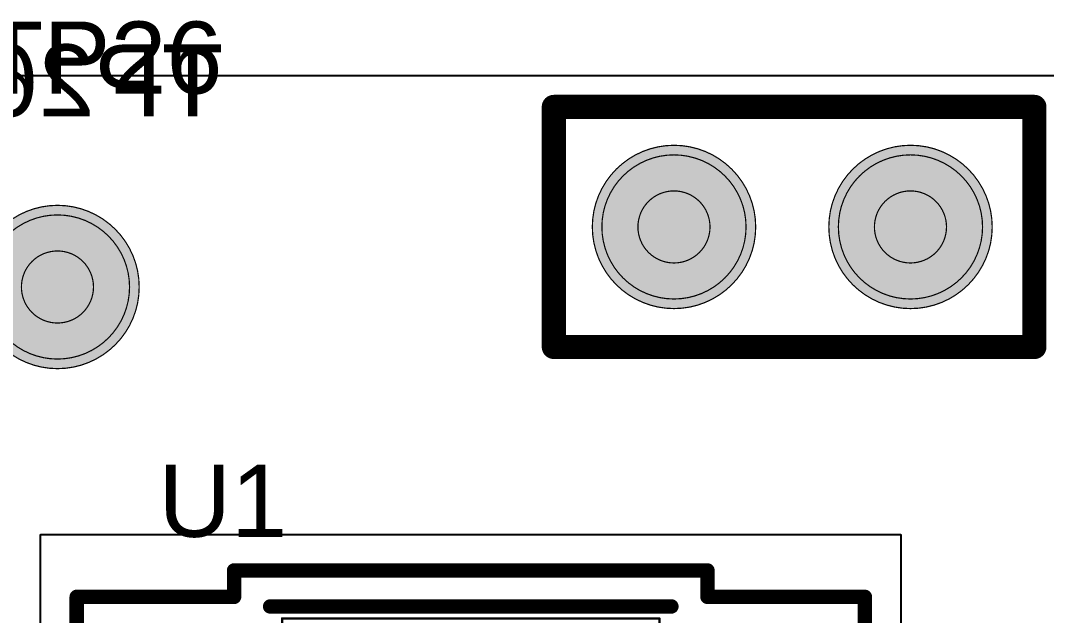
# Model space of a CAD drawing. Header units: millimetres. Extents: x 54 to 247, y 53 to 195.
# Drawn here: x 107.2 to 118.05, y 104.15 to 110.44 of the extents above; entities that cross this region are included whole.
import ezdxf

# ---------------------------------------------------------------- set-up
doc = ezdxf.new("R2010")
doc.units = ezdxf.units.MM
for name, color, linetype in [('BottomOverlay', 54, 'Continuous'), ('BottomSolder', 6, 'Continuous'), ('Mechanical10', 56, 'Continuous'), ('Mechanical11', 56, 'Continuous'), ('Mechanical12', 56, 'Continuous'), ('Mechanical13', 56, 'Continuous'), ('Mechanical14', 56, 'Continuous'), ('Mechanical15', 56, 'Continuous'), ('Mechanical4', 56, 'Continuous'), ('Mechanical5', 56, 'Continuous'), ('Mechanical6', 56, 'Continuous'), ('Mechanical7', 56, 'Continuous'), ('Mechanical9', 56, 'Continuous'), ('MultiLayer', 9, 'Continuous'), ('PadHoleLayer', 156, 'Continuous'), ('TopOverlay', 2, 'Continuous'), ('TopPaste', 8, 'Continuous'), ('TopSolder', 216, 'Continuous')]:
    doc.layers.add(name, color=color, linetype=linetype)
doc.styles.add('Arial', font='arial.ttf', dxfattribs={"height": 0.2})

# ---------------------------------------------------------------- blocks, each defined once
blk = doc.blocks.new('RES_TUM5_OHM_B_6')
at = {"layer": 'Mechanical4'}
blk.add_line((32.6644, 8.128), (-3.9624, 8.128), dxfattribs=at)
blk = doc.blocks.new('J______2_54_B_212')
at = {"layer": 'BottomSolder'}
h = blk.add_hatch(color=6, dxfattribs=at)
edge = h.paths.add_edge_path()
edge.add_arc((0, 0), 0.864, 0, 360)
h = blk.add_hatch(color=6, dxfattribs=at)
edge = h.paths.add_edge_path()
edge.add_arc((2.5, 0), 0.864, 0, 360)
at = {"layer": 'MultiLayer'}
h = blk.add_hatch(color=9, dxfattribs=at)
edge = h.paths.add_edge_path()
edge.add_arc((0, 0), 0.762, 0, 360)
h = blk.add_hatch(color=9, dxfattribs=at)
edge = h.paths.add_edge_path()
edge.add_arc((2.5, 0), 0.762, 0, 360)
at = {"layer": 'PadHoleLayer'}
h = blk.add_hatch(color=156, dxfattribs=at)
edge = h.paths.add_edge_path()
edge.add_arc((0, 0), 0.381, 0, 360)
h = blk.add_hatch(color=156, dxfattribs=at)
edge = h.paths.add_edge_path()
edge.add_arc((2.5, 0), 0.381, 0, 360)
at = {"layer": 'TopSolder'}
h = blk.add_hatch(color=216, dxfattribs=at)
edge = h.paths.add_edge_path()
edge.add_arc((0, 0), 0.864, 0, 360)
h = blk.add_hatch(color=216, dxfattribs=at)
edge = h.paths.add_edge_path()
edge.add_arc((2.5, 0), 0.864, 0, 360)
at = {"layer": 'BottomOverlay', "const_width": 0.254}
for points in [[(-1.27, 1.27), (0.254, 1.27)], [(-1.27, -1.27), (-1.27, 1.27)], [(0.254, 1.27), (2.286, 1.27)], [(2.286, 1.27), (3.81, 1.27)], [(3.81, -1.27), (3.81, 1.27)], [(-1.27, -1.27), (3.81, -1.27)]]:
    blk.add_lwpolyline(points, dxfattribs=at)
at = {"layer": 'BottomOverlay', "const_width": 0.127}
for points in [[(-1.334, 1.27, 1), (-1.207, 1.27, 1)], [(-1.334, 1.27, 1), (-1.207, 1.27, 1)], [(0.19, 1.27, 1), (0.317, 1.27, 1)], [(0.19, 1.27, 1), (0.317, 1.27, 1)], [(2.222, 1.27, 1), (2.349, 1.27, 1)], [(2.222, 1.27, 1), (2.349, 1.27, 1)], [(3.746, 1.27, 1), (3.873, 1.27, 1)], [(3.746, 1.27, 1), (3.873, 1.27, 1)], [(-1.334, -1.27, 1), (-1.207, -1.27, 1)], [(-1.334, -1.27, 1), (-1.207, -1.27, 1)], [(3.746, -1.27, 1), (3.873, -1.27, 1)], [(3.746, -1.27, 1), (3.873, -1.27, 1)]]:
    blk.add_lwpolyline(points, format="xyb", close=True, dxfattribs=at)
at = {"layer": 'TopOverlay', "const_width": 0.254}
for points in [[(-1.27, 1.27), (3.81, 1.27)], [(-1.27, -1.27), (-1.27, 1.27)], [(3.81, -1.27), (3.81, 1.27)], [(-1.27, -1.27), (3.81, -1.27)]]:
    blk.add_lwpolyline(points, dxfattribs=at)
at = {"layer": 'TopOverlay', "const_width": 0.127}
for points in [[(-1.334, 1.27, 1), (-1.207, 1.27, 1)], [(-1.334, 1.27, 1), (-1.207, 1.27, 1)], [(3.746, 1.27, 1), (3.873, 1.27, 1)], [(3.746, 1.27, 1), (3.873, 1.27, 1)], [(-1.334, -1.27, 1), (-1.207, -1.27, 1)], [(-1.334, -1.27, 1), (-1.207, -1.27, 1)], [(3.746, -1.27, 1), (3.873, -1.27, 1)], [(3.746, -1.27, 1), (3.873, -1.27, 1)]]:
    blk.add_lwpolyline(points, format="xyb", close=True, dxfattribs=at)
blk = doc.blocks.new('D16_M_243')
at = {"layer": 'TopPaste'}
for points in [[(-3.6576, 4.7244), (-1.9939, 4.7244), (-1.9939, 4.1656), (-3.6576, 4.1656)], [(1.9939, 4.7244), (3.6576, 4.7244), (3.6576, 4.1656), (1.9939, 4.1656)], [(-3.6576, 3.4544), (-1.9939, 3.4544), (-1.9939, 2.8956), (-3.6576, 2.8956)], [(1.9939, 3.4544), (3.6576, 3.4544), (3.6576, 2.8956), (1.9939, 2.8956)], [(-3.6576, 2.1844), (-1.9939, 2.1844), (-1.9939, 1.6256), (-3.6576, 1.6256)], [(1.9939, 2.1844), (3.6576, 2.1844), (3.6576, 1.6256), (1.9939, 1.6256)], [(-3.6576, 0.9144), (-1.9939, 0.9144), (-1.9939, 0.3556), (-3.6576, 0.3556)], [(1.9939, 0.9144), (3.6576, 0.9144), (3.6576, 0.3556), (1.9939, 0.3556)], [(-3.6576, -0.3556), (-1.9939, -0.3556), (-1.9939, -0.9144), (-3.6576, -0.9144)], [(1.9939, -0.3556), (3.6576, -0.3556), (3.6576, -0.9144), (1.9939, -0.9144)], [(-3.6576, -1.6256), (-1.9939, -1.6256), (-1.9939, -2.1844), (-3.6576, -2.1844)], [(1.9939, -1.6256), (3.6576, -1.6256), (3.6576, -2.1844), (1.9939, -2.1844)], [(-3.6576, -2.8956), (-1.9939, -2.8956), (-1.9939, -3.4544), (-3.6576, -3.4544)], [(1.9939, -2.8956), (3.6576, -2.8956), (3.6576, -3.4544), (1.9939, -3.4544)], [(-3.6576, -4.1656), (-1.9939, -4.1656), (-1.9939, -4.7244), (-3.6576, -4.7244)], [(1.9939, -4.1656), (3.6576, -4.1656), (3.6576, -4.7244), (1.9939, -4.7244)]]:
    blk.add_hatch(color=8, dxfattribs=at).paths.add_polyline_path(points)
at = {"layer": 'TopSolder'}
for points in [[(-3.6576, 4.7244), (-1.9939, 4.7244), (-1.9939, 4.1656), (-3.6576, 4.1656)], [(1.9939, 4.7244), (3.6576, 4.7244), (3.6576, 4.1656), (1.9939, 4.1656)], [(-3.6576, 3.4544), (-1.9939, 3.4544), (-1.9939, 2.8956), (-3.6576, 2.8956)], [(1.9939, 3.4544), (3.6576, 3.4544), (3.6576, 2.8956), (1.9939, 2.8956)], [(-3.6576, 2.1844), (-1.9939, 2.1844), (-1.9939, 1.6256), (-3.6576, 1.6256)], [(1.9939, 2.1844), (3.6576, 2.1844), (3.6576, 1.6256), (1.9939, 1.6256)], [(-3.6576, 0.9144), (-1.9939, 0.9144), (-1.9939, 0.3556), (-3.6576, 0.3556)], [(1.9939, 0.9144), (3.6576, 0.9144), (3.6576, 0.3556), (1.9939, 0.3556)], [(-3.6576, -0.3556), (-1.9939, -0.3556), (-1.9939, -0.9144), (-3.6576, -0.9144)], [(1.9939, -0.3556), (3.6576, -0.3556), (3.6576, -0.9144), (1.9939, -0.9144)], [(-3.6576, -1.6256), (-1.9939, -1.6256), (-1.9939, -2.1844), (-3.6576, -2.1844)], [(1.9939, -1.6256), (3.6576, -1.6256), (3.6576, -2.1844), (1.9939, -2.1844)], [(-3.6576, -2.8956), (-1.9939, -2.8956), (-1.9939, -3.4544), (-3.6576, -3.4544)], [(1.9939, -2.8956), (3.6576, -2.8956), (3.6576, -3.4544), (1.9939, -3.4544)], [(-3.6576, -4.1656), (-1.9939, -4.1656), (-1.9939, -4.7244), (-3.6576, -4.7244)], [(1.9939, -4.1656), (3.6576, -4.1656), (3.6576, -4.7244), (1.9939, -4.7244)]]:
    blk.add_hatch(color=216, dxfattribs=at).paths.add_polyline_path(points)
at = {"layer": 'Mechanical13', "const_width": 0.0254}
for points in [[(-1.9939, 5.0038), (-1.9939, -5.0038)], [(1.9939, 5.0038), (-1.9939, 5.0038)], [(1.9939, 5.0038), (1.9939, -5.0038)], [(-3.0988, 4.699), (-3.0988, 4.191)], [(-1.9939, 4.699), (-3.0988, 4.699)], [(-1.9939, 4.699), (-1.9939, 4.191)], [(3.0988, 4.699), (1.9939, 4.699)], [(1.9939, 4.699), (1.9939, 4.191)], [(3.0988, 4.699), (3.0988, 4.191)], [(-1.9939, 4.191), (-3.0988, 4.191)], [(3.0988, 4.191), (1.9939, 4.191)], [(-3.0988, 3.429), (-3.0988, 2.921)], [(-1.9939, 3.429), (-3.0988, 3.429)], [(-1.9939, 3.429), (-1.9939, 2.921)], [(3.0988, 3.429), (1.9939, 3.429)], [(1.9939, 3.429), (1.9939, 2.921)], [(3.0988, 3.429), (3.0988, 2.921)], [(-1.9939, 2.921), (-3.0988, 2.921)], [(3.0988, 2.921), (1.9939, 2.921)], [(-3.0988, 2.159), (-3.0988, 1.651)], [(-1.9939, 2.159), (-3.0988, 2.159)], [(-1.9939, 2.159), (-1.9939, 1.651)], [(3.0988, 2.159), (1.9939, 2.159)], [(1.9939, 2.159), (1.9939, 1.651)], [(3.0988, 2.159), (3.0988, 1.651)], [(-1.9939, 1.651), (-3.0988, 1.651)], [(3.0988, 1.651), (1.9939, 1.651)], [(-3.0988, 0.889), (-3.0988, 0.381)], [(-1.9939, 0.889), (-3.0988, 0.889)], [(-1.9939, 0.889), (-1.9939, 0.381)], [(3.0988, 0.889), (1.9939, 0.889)], [(1.9939, 0.889), (1.9939, 0.381)], [(3.0988, 0.889), (3.0988, 0.381)], [(-1.9939, 0.381), (-3.0988, 0.381)], [(3.0988, 0.381), (1.9939, 0.381)], [(-3.0988, -0.381), (-3.0988, -0.889)], [(-1.9939, -0.381), (-3.0988, -0.381)], [(-1.9939, -0.381), (-1.9939, -0.889)], [(3.0988, -0.381), (1.9939, -0.381)], [(1.9939, -0.381), (1.9939, -0.889)], [(3.0988, -0.381), (3.0988, -0.889)], [(-1.9939, -0.889), (-3.0988, -0.889)], [(3.0988, -0.889), (1.9939, -0.889)], [(-3.0988, -1.651), (-3.0988, -2.159)], [(-1.9939, -1.651), (-3.0988, -1.651)], [(-1.9939, -1.651), (-1.9939, -2.159)], [(3.0988, -1.651), (1.9939, -1.651)], [(1.9939, -1.651), (1.9939, -2.159)], [(3.0988, -1.651), (3.0988, -2.159)], [(-1.9939, -2.159), (-3.0988, -2.159)], [(3.0988, -2.159), (1.9939, -2.159)], [(-3.0988, -2.921), (-3.0988, -3.429)], [(-1.9939, -2.921), (-3.0988, -2.921)], [(-1.9939, -2.921), (-1.9939, -3.429)], [(3.0988, -2.921), (1.9939, -2.921)], [(1.9939, -2.921), (1.9939, -3.429)], [(3.0988, -2.921), (3.0988, -3.429)], [(-1.9939, -3.429), (-3.0988, -3.429)], [(3.0988, -3.429), (1.9939, -3.429)], [(-3.0988, -4.191), (-3.0988, -4.699)], [(-1.9939, -4.191), (-3.0988, -4.191)], [(-1.9939, -4.191), (-1.9939, -4.699)], [(3.0988, -4.191), (1.9939, -4.191)], [(1.9939, -4.191), (1.9939, -4.699)], [(3.0988, -4.191), (3.0988, -4.699)], [(-1.9939, -4.699), (-3.0988, -4.699)], [(3.0988, -4.699), (1.9939, -4.699)], [(1.9939, -5.0038), (-1.9939, -5.0038)]]:
    blk.add_lwpolyline(points, dxfattribs=at)
at = {"layer": 'Mechanical13', "const_width": 0.0127}
for points in [[(-2.00025, 5.0038, 1), (-1.98755, 5.0038, 1)], [(-2.00025, 5.0038, 1), (-1.98755, 5.0038, 1)], [(1.98755, 5.0038, 1), (2.00025, 5.0038, 1)], [(1.98755, 5.0038, 1), (2.00025, 5.0038, 1)], [(-3.10515, 4.699, 1), (-3.09245, 4.699, 1)], [(-3.10515, 4.699, 1), (-3.09245, 4.699, 1)], [(-2.00025, 4.699, 1), (-1.98755, 4.699, 1)], [(-2.00025, 4.699, 1), (-1.98755, 4.699, 1)], [(1.98755, 4.699, 1), (2.00025, 4.699, 1)], [(1.98755, 4.699, 1), (2.00025, 4.699, 1)], [(3.09245, 4.699, 1), (3.10515, 4.699, 1)], [(3.09245, 4.699, 1), (3.10515, 4.699, 1)], [(-3.10515, 4.191, 1), (-3.09245, 4.191, 1)], [(-3.10515, 4.191, 1), (-3.09245, 4.191, 1)], [(-2.00025, 4.191, 1), (-1.98755, 4.191, 1)], [(-2.00025, 4.191, 1), (-1.98755, 4.191, 1)], [(1.98755, 4.191, 1), (2.00025, 4.191, 1)], [(1.98755, 4.191, 1), (2.00025, 4.191, 1)], [(3.09245, 4.191, 1), (3.10515, 4.191, 1)], [(3.09245, 4.191, 1), (3.10515, 4.191, 1)], [(-3.10515, 3.429, 1), (-3.09245, 3.429, 1)], [(-3.10515, 3.429, 1), (-3.09245, 3.429, 1)], [(-2.00025, 3.429, 1), (-1.98755, 3.429, 1)], [(-2.00025, 3.429, 1), (-1.98755, 3.429, 1)], [(1.98755, 3.429, 1), (2.00025, 3.429, 1)], [(1.98755, 3.429, 1), (2.00025, 3.429, 1)], [(3.09245, 3.429, 1), (3.10515, 3.429, 1)], [(3.09245, 3.429, 1), (3.10515, 3.429, 1)], [(-3.10515, 2.921, 1), (-3.09245, 2.921, 1)], [(-3.10515, 2.921, 1), (-3.09245, 2.921, 1)], [(-2.00025, 2.921, 1), (-1.98755, 2.921, 1)], [(-2.00025, 2.921, 1), (-1.98755, 2.921, 1)], [(1.98755, 2.921, 1), (2.00025, 2.921, 1)], [(1.98755, 2.921, 1), (2.00025, 2.921, 1)], [(3.09245, 2.921, 1), (3.10515, 2.921, 1)], [(3.09245, 2.921, 1), (3.10515, 2.921, 1)], [(-3.10515, 2.159, 1), (-3.09245, 2.159, 1)], [(-3.10515, 2.159, 1), (-3.09245, 2.159, 1)], [(-2.00025, 2.159, 1), (-1.98755, 2.159, 1)], [(-2.00025, 2.159, 1), (-1.98755, 2.159, 1)], [(1.98755, 2.159, 1), (2.00025, 2.159, 1)], [(1.98755, 2.159, 1), (2.00025, 2.159, 1)], [(3.09245, 2.159, 1), (3.10515, 2.159, 1)], [(3.09245, 2.159, 1), (3.10515, 2.159, 1)], [(-3.10515, 1.651, 1), (-3.09245, 1.651, 1)], [(-3.10515, 1.651, 1), (-3.09245, 1.651, 1)], [(-2.00025, 1.651, 1), (-1.98755, 1.651, 1)], [(-2.00025, 1.651, 1), (-1.98755, 1.651, 1)], [(1.98755, 1.651, 1), (2.00025, 1.651, 1)], [(1.98755, 1.651, 1), (2.00025, 1.651, 1)], [(3.09245, 1.651, 1), (3.10515, 1.651, 1)], [(3.09245, 1.651, 1), (3.10515, 1.651, 1)], [(-3.10515, 0.889, 1), (-3.09245, 0.889, 1)], [(-3.10515, 0.889, 1), (-3.09245, 0.889, 1)], [(-2.00025, 0.889, 1), (-1.98755, 0.889, 1)], [(-2.00025, 0.889, 1), (-1.98755, 0.889, 1)], [(1.98755, 0.889, 1), (2.00025, 0.889, 1)], [(1.98755, 0.889, 1), (2.00025, 0.889, 1)], [(3.09245, 0.889, 1), (3.10515, 0.889, 1)], [(3.09245, 0.889, 1), (3.10515, 0.889, 1)], [(-3.10515, 0.381, 1), (-3.09245, 0.381, 1)], [(-3.10515, 0.381, 1), (-3.09245, 0.381, 1)], [(-2.00025, 0.381, 1), (-1.98755, 0.381, 1)], [(-2.00025, 0.381, 1), (-1.98755, 0.381, 1)], [(1.98755, 0.381, 1), (2.00025, 0.381, 1)], [(1.98755, 0.381, 1), (2.00025, 0.381, 1)], [(3.09245, 0.381, 1), (3.10515, 0.381, 1)], [(3.09245, 0.381, 1), (3.10515, 0.381, 1)], [(-3.10515, -0.381, 1), (-3.09245, -0.381, 1)], [(-3.10515, -0.381, 1), (-3.09245, -0.381, 1)], [(-2.00025, -0.381, 1), (-1.98755, -0.381, 1)], [(-2.00025, -0.381, 1), (-1.98755, -0.381, 1)], [(1.98755, -0.381, 1), (2.00025, -0.381, 1)], [(1.98755, -0.381, 1), (2.00025, -0.381, 1)], [(3.09245, -0.381, 1), (3.10515, -0.381, 1)], [(3.09245, -0.381, 1), (3.10515, -0.381, 1)], [(-3.10515, -0.889, 1), (-3.09245, -0.889, 1)], [(-3.10515, -0.889, 1), (-3.09245, -0.889, 1)], [(-2.00025, -0.889, 1), (-1.98755, -0.889, 1)], [(-2.00025, -0.889, 1), (-1.98755, -0.889, 1)], [(1.98755, -0.889, 1), (2.00025, -0.889, 1)], [(1.98755, -0.889, 1), (2.00025, -0.889, 1)], [(3.09245, -0.889, 1), (3.10515, -0.889, 1)], [(3.09245, -0.889, 1), (3.10515, -0.889, 1)], [(-3.10515, -1.651, 1), (-3.09245, -1.651, 1)], [(-3.10515, -1.651, 1), (-3.09245, -1.651, 1)], [(-2.00025, -1.651, 1), (-1.98755, -1.651, 1)], [(-2.00025, -1.651, 1), (-1.98755, -1.651, 1)], [(1.98755, -1.651, 1), (2.00025, -1.651, 1)], [(1.98755, -1.651, 1), (2.00025, -1.651, 1)], [(3.09245, -1.651, 1), (3.10515, -1.651, 1)], [(3.09245, -1.651, 1), (3.10515, -1.651, 1)], [(-3.10515, -2.159, 1), (-3.09245, -2.159, 1)], [(-3.10515, -2.159, 1), (-3.09245, -2.159, 1)], [(-2.00025, -2.159, 1), (-1.98755, -2.159, 1)], [(-2.00025, -2.159, 1), (-1.98755, -2.159, 1)], [(1.98755, -2.159, 1), (2.00025, -2.159, 1)], [(1.98755, -2.159, 1), (2.00025, -2.159, 1)], [(3.09245, -2.159, 1), (3.10515, -2.159, 1)], [(3.09245, -2.159, 1), (3.10515, -2.159, 1)], [(-3.10515, -2.921, 1), (-3.09245, -2.921, 1)], [(-3.10515, -2.921, 1), (-3.09245, -2.921, 1)], [(-2.00025, -2.921, 1), (-1.98755, -2.921, 1)], [(-2.00025, -2.921, 1), (-1.98755, -2.921, 1)], [(1.98755, -2.921, 1), (2.00025, -2.921, 1)], [(1.98755, -2.921, 1), (2.00025, -2.921, 1)], [(3.09245, -2.921, 1), (3.10515, -2.921, 1)], [(3.09245, -2.921, 1), (3.10515, -2.921, 1)], [(-3.10515, -3.429, 1), (-3.09245, -3.429, 1)], [(-3.10515, -3.429, 1), (-3.09245, -3.429, 1)], [(-2.00025, -3.429, 1), (-1.98755, -3.429, 1)], [(-2.00025, -3.429, 1), (-1.98755, -3.429, 1)], [(1.98755, -3.429, 1), (2.00025, -3.429, 1)], [(1.98755, -3.429, 1), (2.00025, -3.429, 1)], [(3.09245, -3.429, 1), (3.10515, -3.429, 1)], [(3.09245, -3.429, 1), (3.10515, -3.429, 1)], [(-3.10515, -4.191, 1), (-3.09245, -4.191, 1)], [(-3.10515, -4.191, 1), (-3.09245, -4.191, 1)], [(-2.00025, -4.191, 1), (-1.98755, -4.191, 1)], [(-2.00025, -4.191, 1), (-1.98755, -4.191, 1)], [(1.98755, -4.191, 1), (2.00025, -4.191, 1)], [(1.98755, -4.191, 1), (2.00025, -4.191, 1)], [(3.09245, -4.191, 1), (3.10515, -4.191, 1)], [(3.09245, -4.191, 1), (3.10515, -4.191, 1)], [(-3.10515, -4.699, 1), (-3.09245, -4.699, 1)], [(-3.10515, -4.699, 1), (-3.09245, -4.699, 1)], [(-2.00025, -4.699, 1), (-1.98755, -4.699, 1)], [(-2.00025, -4.699, 1), (-1.98755, -4.699, 1)], [(1.98755, -4.699, 1), (2.00025, -4.699, 1)], [(1.98755, -4.699, 1), (2.00025, -4.699, 1)], [(3.09245, -4.699, 1), (3.10515, -4.699, 1)], [(3.09245, -4.699, 1), (3.10515, -4.699, 1)], [(-2.00025, -5.0038, 1), (-1.98755, -5.0038, 1)], [(-2.00025, -5.0038, 1), (-1.98755, -5.0038, 1)], [(1.98755, -5.0038, 1), (2.00025, -5.0038, 1)], [(1.98755, -5.0038, 1), (2.00025, -5.0038, 1)]]:
    blk.add_lwpolyline(points, format="xyb", close=True, dxfattribs=at)
at = {"layer": 'Mechanical13'}
blk.add_lwpolyline([(0.3048, 5.0038, -1), (-0.3048, 5.0038)], format="xyb", dxfattribs=at)
for points in [[(-0.3048, 5.0038, 1), (-0.3048, 5.0038, 1)], [(0.3048, 5.0038, 1), (0.3048, 5.0038, 1)]]:
    blk.add_lwpolyline(points, format="xyb", close=True, dxfattribs=at)
at = {"layer": 'Mechanical15'}
for p, q in [((-2.5019, 5.2324), (-2.5019, 5.5118)), ((-2.5019, 5.5118), (2.5019, 5.5118)), ((2.5019, 5.5118), (2.5019, 5.2324)), ((-4.1656, -5.2324), (-4.1656, 5.2324)), ((-4.1656, 5.2324), (-2.5019, 5.2324)), ((2.5019, 5.2324), (4.1656, 5.2324)), ((4.1656, 5.2324), (4.1656, -5.2324)), ((-2.5019, -5.2324), (-4.1656, -5.2324)), ((-2.5019, -5.5118), (-2.5019, -5.2324)), ((4.1656, -5.2324), (2.5019, -5.2324)), ((2.5019, -5.2324), (2.5019, -5.5118)), ((2.5019, -5.5118), (-2.5019, -5.5118))]:
    blk.add_line(p, q, dxfattribs=at)
at = {"layer": 'Mechanical15', "const_width": 0.1524}
for points in [[(2.5019, 5.5118), (-2.5019, 5.5118)], [(-2.5019, 5.5118), (-2.5019, 5.2324)], [(2.5019, 5.5118), (2.5019, 5.2324)], [(-2.5019, 5.2324), (-4.1656, 5.2324)], [(-4.1656, 5.2324), (-4.1656, -5.2324)], [(4.1656, 5.2324), (2.5019, 5.2324)], [(4.1656, 5.2324), (4.1656, -5.2324)], [(-2.5019, -5.2324), (-4.1656, -5.2324)], [(-2.5019, -5.2324), (-2.5019, -5.5118)], [(2.5019, -5.2324), (2.5019, -5.5118)], [(4.1656, -5.2324), (2.5019, -5.2324)], [(2.5019, -5.5118), (-2.5019, -5.5118)]]:
    blk.add_lwpolyline(points, dxfattribs=at)
at = {"layer": 'Mechanical15', "const_width": 0.0762}
for points in [[(-2.54, 5.5118, 1), (-2.4638, 5.5118, 1)], [(-2.54, 5.5118, 1), (-2.4638, 5.5118, 1)], [(2.4638, 5.5118, 1), (2.54, 5.5118, 1)], [(2.4638, 5.5118, 1), (2.54, 5.5118, 1)], [(-4.2037, 5.2324, 1), (-4.1275, 5.2324, 1)], [(-4.2037, 5.2324, 1), (-4.1275, 5.2324, 1)], [(-2.54, 5.2324, 1), (-2.4638, 5.2324, 1)], [(-2.54, 5.2324, 1), (-2.4638, 5.2324, 1)], [(2.4638, 5.2324, 1), (2.54, 5.2324, 1)], [(2.4638, 5.2324, 1), (2.54, 5.2324, 1)], [(4.1275, 5.2324, 1), (4.2037, 5.2324, 1)], [(4.1275, 5.2324, 1), (4.2037, 5.2324, 1)], [(-4.2037, -5.2324, 1), (-4.1275, -5.2324, 1)], [(-4.2037, -5.2324, 1), (-4.1275, -5.2324, 1)], [(-2.54, -5.2324, 1), (-2.4638, -5.2324, 1)], [(-2.54, -5.2324, 1), (-2.4638, -5.2324, 1)], [(2.4638, -5.2324, 1), (2.54, -5.2324, 1)], [(2.4638, -5.2324, 1), (2.54, -5.2324, 1)], [(4.1275, -5.2324, 1), (4.2037, -5.2324, 1)], [(4.1275, -5.2324, 1), (4.2037, -5.2324, 1)], [(-2.54, -5.5118, 1), (-2.4638, -5.5118, 1)], [(-2.54, -5.5118, 1), (-2.4638, -5.5118, 1)], [(2.4638, -5.5118, 1), (2.54, -5.5118, 1)], [(2.4638, -5.5118, 1), (2.54, -5.5118, 1)]]:
    blk.add_lwpolyline(points, format="xyb", close=True, dxfattribs=at)
at = {"layer": 'Mechanical5'}
for p, q in [((-4.5466, -5.8928), (-4.5466, 5.8928)), ((-4.5466, 5.8928), (4.5466, 5.8928)), ((4.5466, 5.8928), (4.5466, -5.8928)), ((4.5466, -5.8928), (-4.5466, -5.8928))]:
    blk.add_line(p, q, dxfattribs=at)
at = {"layer": 'TopOverlay'}
for p, q in [((3.9116, -3.3655), (3.9116, -2.9845)), ((3.9116, -2.9845), (4.1656, -2.9845)), ((4.1656, -2.9845), (4.1656, -3.3655)), ((4.1656, -3.3655), (3.9116, -3.3655))]:
    blk.add_line(p, q, dxfattribs=at)
at = {"layer": 'TopOverlay', "const_width": 0.1524}
for points in [[(2.1209, 5.1308), (-2.1209, 5.1308)], [(2.1209, -5.1308), (-2.1209, -5.1308)]]:
    blk.add_lwpolyline(points, dxfattribs=at)
at = {"layer": 'TopOverlay', "const_width": 0.0762}
for points in [[(-2.159, 5.1308, 1), (-2.0828, 5.1308, 1)], [(2.0828, 5.1308, 1), (2.159, 5.1308, 1)], [(-2.159, -5.1308, 1), (-2.0828, -5.1308, 1)], [(2.0828, -5.1308, 1), (2.159, -5.1308, 1)]]:
    blk.add_lwpolyline(points, format="xyb", close=True, dxfattribs=at)
at = {"layer": 'Mechanical13'}
blk.add_text('*', height=1.27, dxfattribs=at).set_placement((-1.9304, 3.6576))
at = {"layer": 'TopOverlay'}
blk.add_text('*', height=1.27, dxfattribs=at).set_placement((-3.39725, 4.8768))
blk = doc.blocks.new('T____P_____B_244')
at = {"layer": 'BottomSolder'}
h = blk.add_hatch(color=6, dxfattribs=at)
edge = h.paths.add_edge_path()
edge.add_arc((0, 0), 0.864, 0, 360)
at = {"layer": 'MultiLayer'}
h = blk.add_hatch(color=9, dxfattribs=at)
edge = h.paths.add_edge_path()
edge.add_arc((0, 0), 0.762, 0, 360)
at = {"layer": 'PadHoleLayer'}
h = blk.add_hatch(color=156, dxfattribs=at)
edge = h.paths.add_edge_path()
edge.add_arc((0, 0), 0.381, 0, 360)
at = {"layer": 'TopSolder'}
h = blk.add_hatch(color=216, dxfattribs=at)
edge = h.paths.add_edge_path()
edge.add_arc((0, 0), 0.864, 0, 360)

msp = doc.modelspace()

# ---------------------------------------------------------------- hatches: boundary and pattern name
at = {"layer": 'Mechanical14'}
h = msp.add_hatch(color=56, dxfattribs=at)
edge = h.paths.add_edge_path()
edge.add_arc((112.841, 109.525), 0.0635, 0, 360)
h = msp.add_hatch(color=56, dxfattribs=at)
edge = h.paths.add_edge_path()
edge.add_arc((112.841, 109.525), 0.0635, 0, 360)
h = msp.add_hatch(color=56, dxfattribs=at)
edge = h.paths.add_edge_path()
edge.add_arc((114.365, 109.525), 0.0635, 0, 360)
h = msp.add_hatch(color=56, dxfattribs=at)
edge = h.paths.add_edge_path()
edge.add_arc((114.365, 109.525), 0.0635, 0, 360)
h = msp.add_hatch(color=56, dxfattribs=at)
edge = h.paths.add_edge_path()
edge.add_arc((116.397, 109.525), 0.0635, 0, 360)
h = msp.add_hatch(color=56, dxfattribs=at)
edge = h.paths.add_edge_path()
edge.add_arc((116.397, 109.525), 0.0635, 0, 360)
h = msp.add_hatch(color=56, dxfattribs=at)
edge = h.paths.add_edge_path()
edge.add_arc((117.921, 109.525), 0.0635, 0, 360)
h = msp.add_hatch(color=56, dxfattribs=at)
edge = h.paths.add_edge_path()
edge.add_arc((117.921, 109.525), 0.0635, 0, 360)
h = msp.add_hatch(color=56, dxfattribs=at)
edge = h.paths.add_edge_path()
edge.add_arc((112.841, 106.985), 0.0635, 0, 360)
h = msp.add_hatch(color=56, dxfattribs=at)
edge = h.paths.add_edge_path()
edge.add_arc((112.841, 106.985), 0.0635, 0, 360)
h = msp.add_hatch(color=56, dxfattribs=at)
edge = h.paths.add_edge_path()
edge.add_arc((117.921, 106.985), 0.0635, 0, 360)
h = msp.add_hatch(color=56, dxfattribs=at)
edge = h.paths.add_edge_path()
edge.add_arc((117.921, 106.985), 0.0635, 0, 360)
at = {"layer": 'Mechanical4'}
h = msp.add_hatch(color=56, dxfattribs=at)
edge = h.paths.add_edge_path()
edge.add_arc((109.461, 104.623), 0.0381, 0, 360)
h = msp.add_hatch(color=56, dxfattribs=at)
edge = h.paths.add_edge_path()
edge.add_arc((109.461, 104.623), 0.0381, 0, 360)
h = msp.add_hatch(color=56, dxfattribs=at)
edge = h.paths.add_edge_path()
edge.add_arc((114.465, 104.623), 0.0381, 0, 360)
h = msp.add_hatch(color=56, dxfattribs=at)
edge = h.paths.add_edge_path()
edge.add_arc((114.465, 104.623), 0.0381, 0, 360)
h = msp.add_hatch(color=56, dxfattribs=at)
edge = h.paths.add_edge_path()
edge.add_arc((107.798, 104.343), 0.0381, 0, 360)
h = msp.add_hatch(color=56, dxfattribs=at)
edge = h.paths.add_edge_path()
edge.add_arc((107.798, 104.343), 0.0381, 0, 360)
h = msp.add_hatch(color=56, dxfattribs=at)
edge = h.paths.add_edge_path()
edge.add_arc((109.461, 104.343), 0.0381, 0, 360)
h = msp.add_hatch(color=56, dxfattribs=at)
edge = h.paths.add_edge_path()
edge.add_arc((109.461, 104.343), 0.0381, 0, 360)
h = msp.add_hatch(color=56, dxfattribs=at)
edge = h.paths.add_edge_path()
edge.add_arc((114.465, 104.343), 0.0381, 0, 360)
h = msp.add_hatch(color=56, dxfattribs=at)
edge = h.paths.add_edge_path()
edge.add_arc((114.465, 104.343), 0.0381, 0, 360)
h = msp.add_hatch(color=56, dxfattribs=at)
edge = h.paths.add_edge_path()
edge.add_arc((116.129, 104.343), 0.0381, 0, 360)
h = msp.add_hatch(color=56, dxfattribs=at)
edge = h.paths.add_edge_path()
edge.add_arc((116.129, 104.343), 0.0381, 0, 360)
at = {"layer": 'Mechanical6'}
h = msp.add_hatch(color=56, dxfattribs=at)
edge = h.paths.add_edge_path()
edge.add_arc((112.841, 109.525), 0.0635, 0, 360)
h = msp.add_hatch(color=56, dxfattribs=at)
edge = h.paths.add_edge_path()
edge.add_arc((112.841, 109.525), 0.0635, 0, 360)
h = msp.add_hatch(color=56, dxfattribs=at)
edge = h.paths.add_edge_path()
edge.add_arc((117.921, 109.525), 0.0635, 0, 360)
h = msp.add_hatch(color=56, dxfattribs=at)
edge = h.paths.add_edge_path()
edge.add_arc((117.921, 109.525), 0.0635, 0, 360)
h = msp.add_hatch(color=56, dxfattribs=at)
edge = h.paths.add_edge_path()
edge.add_arc((112.841, 106.985), 0.0635, 0, 360)
h = msp.add_hatch(color=56, dxfattribs=at)
edge = h.paths.add_edge_path()
edge.add_arc((112.841, 106.985), 0.0635, 0, 360)
h = msp.add_hatch(color=56, dxfattribs=at)
edge = h.paths.add_edge_path()
edge.add_arc((117.921, 106.985), 0.0635, 0, 360)
h = msp.add_hatch(color=56, dxfattribs=at)
edge = h.paths.add_edge_path()
edge.add_arc((117.921, 106.985), 0.0635, 0, 360)
h = msp.add_hatch(color=56, dxfattribs=at)
edge = h.paths.add_edge_path()
edge.add_arc((109.842, 104.242), 0.0381, 0, 360)
h = msp.add_hatch(color=56, dxfattribs=at)
edge = h.paths.add_edge_path()
edge.add_arc((114.084, 104.242), 0.0381, 0, 360)
at = {"layer": 'PadHoleLayer'}
h = msp.add_hatch(color=156, dxfattribs=at)
edge = h.paths.add_edge_path()
edge.add_arc((112.841, 109.525), 0.0635, 0, 360)
h = msp.add_hatch(color=156, dxfattribs=at)
edge = h.paths.add_edge_path()
edge.add_arc((112.841, 109.525), 0.0635, 0, 360)
h = msp.add_hatch(color=156, dxfattribs=at)
edge = h.paths.add_edge_path()
edge.add_arc((112.841, 109.525), 0.0635, 0, 360)
h = msp.add_hatch(color=156, dxfattribs=at)
edge = h.paths.add_edge_path()
edge.add_arc((112.841, 109.525), 0.0635, 0, 360)
h = msp.add_hatch(color=156, dxfattribs=at)
edge = h.paths.add_edge_path()
edge.add_arc((114.365, 109.525), 0.0635, 0, 360)
h = msp.add_hatch(color=156, dxfattribs=at)
edge = h.paths.add_edge_path()
edge.add_arc((114.365, 109.525), 0.0635, 0, 360)
h = msp.add_hatch(color=156, dxfattribs=at)
edge = h.paths.add_edge_path()
edge.add_arc((116.397, 109.525), 0.0635, 0, 360)
h = msp.add_hatch(color=156, dxfattribs=at)
edge = h.paths.add_edge_path()
edge.add_arc((116.397, 109.525), 0.0635, 0, 360)
h = msp.add_hatch(color=156, dxfattribs=at)
edge = h.paths.add_edge_path()
edge.add_arc((117.921, 109.525), 0.0635, 0, 360)
h = msp.add_hatch(color=156, dxfattribs=at)
edge = h.paths.add_edge_path()
edge.add_arc((117.921, 109.525), 0.0635, 0, 360)
h = msp.add_hatch(color=156, dxfattribs=at)
edge = h.paths.add_edge_path()
edge.add_arc((117.921, 109.525), 0.0635, 0, 360)
h = msp.add_hatch(color=156, dxfattribs=at)
edge = h.paths.add_edge_path()
edge.add_arc((117.921, 109.525), 0.0635, 0, 360)
h = msp.add_hatch(color=156, dxfattribs=at)
edge = h.paths.add_edge_path()
edge.add_arc((112.841, 106.985), 0.0635, 0, 360)
h = msp.add_hatch(color=156, dxfattribs=at)
edge = h.paths.add_edge_path()
edge.add_arc((112.841, 106.985), 0.0635, 0, 360)
h = msp.add_hatch(color=156, dxfattribs=at)
edge = h.paths.add_edge_path()
edge.add_arc((112.841, 106.985), 0.0635, 0, 360)
h = msp.add_hatch(color=156, dxfattribs=at)
edge = h.paths.add_edge_path()
edge.add_arc((112.841, 106.985), 0.0635, 0, 360)
h = msp.add_hatch(color=156, dxfattribs=at)
edge = h.paths.add_edge_path()
edge.add_arc((117.921, 106.985), 0.0635, 0, 360)
h = msp.add_hatch(color=156, dxfattribs=at)
edge = h.paths.add_edge_path()
edge.add_arc((117.921, 106.985), 0.0635, 0, 360)
h = msp.add_hatch(color=156, dxfattribs=at)
edge = h.paths.add_edge_path()
edge.add_arc((117.921, 106.985), 0.0635, 0, 360)
h = msp.add_hatch(color=156, dxfattribs=at)
edge = h.paths.add_edge_path()
edge.add_arc((117.921, 106.985), 0.0635, 0, 360)
h = msp.add_hatch(color=156, dxfattribs=at)
edge = h.paths.add_edge_path()
edge.add_arc((109.461, 104.623), 0.0381, 0, 360)
h = msp.add_hatch(color=156, dxfattribs=at)
edge = h.paths.add_edge_path()
edge.add_arc((109.461, 104.623), 0.0381, 0, 360)
h = msp.add_hatch(color=156, dxfattribs=at)
edge = h.paths.add_edge_path()
edge.add_arc((114.465, 104.623), 0.0381, 0, 360)
h = msp.add_hatch(color=156, dxfattribs=at)
edge = h.paths.add_edge_path()
edge.add_arc((114.465, 104.623), 0.0381, 0, 360)
h = msp.add_hatch(color=156, dxfattribs=at)
edge = h.paths.add_edge_path()
edge.add_arc((107.798, 104.343), 0.0381, 0, 360)
h = msp.add_hatch(color=156, dxfattribs=at)
edge = h.paths.add_edge_path()
edge.add_arc((107.798, 104.343), 0.0381, 0, 360)
h = msp.add_hatch(color=156, dxfattribs=at)
edge = h.paths.add_edge_path()
edge.add_arc((109.461, 104.343), 0.0381, 0, 360)
h = msp.add_hatch(color=156, dxfattribs=at)
edge = h.paths.add_edge_path()
edge.add_arc((109.461, 104.343), 0.0381, 0, 360)
h = msp.add_hatch(color=156, dxfattribs=at)
edge = h.paths.add_edge_path()
edge.add_arc((114.465, 104.343), 0.0381, 0, 360)
h = msp.add_hatch(color=156, dxfattribs=at)
edge = h.paths.add_edge_path()
edge.add_arc((114.465, 104.343), 0.0381, 0, 360)
h = msp.add_hatch(color=156, dxfattribs=at)
edge = h.paths.add_edge_path()
edge.add_arc((116.129, 104.343), 0.0381, 0, 360)
h = msp.add_hatch(color=156, dxfattribs=at)
edge = h.paths.add_edge_path()
edge.add_arc((116.129, 104.343), 0.0381, 0, 360)
h = msp.add_hatch(color=156, dxfattribs=at)
edge = h.paths.add_edge_path()
edge.add_arc((109.842, 104.242), 0.0381, 0, 360)
h = msp.add_hatch(color=156, dxfattribs=at)
edge = h.paths.add_edge_path()
edge.add_arc((114.084, 104.242), 0.0381, 0, 360)

# ---------------------------------------------------------------- linework, layer by layer
at = {"layer": 'Mechanical10'}
for points, const_width in [([(114.975, 108.255, 1), (113.248, 108.255, 1)], 0.0127), ([(117.475, 108.255, 1), (115.748, 108.255, 1)], 0.0127), ([(108.458, 107.62, 1), (106.731, 107.62, 1)], 0.0127), ([(113.245, 108.255, 1), (113.251, 108.255, 1)], 0.00635), ([(114.972, 108.255, 1), (114.978, 108.255, 1)], 0.00635), ([(115.745, 108.255, 1), (115.751, 108.255, 1)], 0.00635), ([(117.472, 108.255, 1), (117.478, 108.255, 1)], 0.00635), ([(108.455, 107.62, 1), (108.461, 107.62, 1)], 0.00635), ([(107.413, 105.004, 1), (107.42, 105.004, 1)], 0.00635), ([(107.413, 105.004, 1), (107.42, 105.004, 1)], 0.00635), ([(116.507, 105.004, 1), (116.513, 105.004, 1)], 0.00635), ([(116.507, 105.004, 1), (116.513, 105.004, 1)], 0.00635)]:
    msp.add_lwpolyline(points, format="xyb", close=True, dxfattribs=dict(at, const_width=const_width))
at = {"layer": 'Mechanical10', "const_width": 0.0127}
for points in [[(107.417, 105.004), (116.51, 105.004)], [(107.417, 93.218), (107.417, 105.004)], [(116.51, 93.218), (116.51, 105.004)]]:
    msp.add_lwpolyline(points, dxfattribs=at)
at = {"layer": 'Mechanical11'}
for points, const_width in [([(114.975, 108.255, 1), (113.248, 108.255, 1)], 0.0127), ([(117.475, 108.255, 1), (115.748, 108.255, 1)], 0.0127), ([(108.458, 107.62, 1), (106.731, 107.62, 1)], 0.0127), ([(113.245, 108.255, 1), (113.251, 108.255, 1)], 0.00635), ([(114.972, 108.255, 1), (114.978, 108.255, 1)], 0.00635), ([(115.745, 108.255, 1), (115.751, 108.255, 1)], 0.00635), ([(117.472, 108.255, 1), (117.478, 108.255, 1)], 0.00635), ([(108.455, 107.62, 1), (108.461, 107.62, 1)], 0.00635)]:
    msp.add_lwpolyline(points, format="xyb", close=True, dxfattribs=dict(at, const_width=const_width))
at = {"layer": 'Mechanical12'}
for points, const_width in [([(114.492, 108.255, 1), (113.73, 108.255, 1)], 0.0127), ([(116.992, 108.255, 1), (116.23, 108.255, 1)], 0.0127), ([(113.727, 108.255, 1), (113.734, 108.255, 1)], 0.00635), ([(114.489, 108.255, 1), (114.496, 108.255, 1)], 0.00635), ([(116.227, 108.255, 1), (116.234, 108.255, 1)], 0.00635), ([(116.989, 108.255, 1), (116.996, 108.255, 1)], 0.00635), ([(107.975, 107.62, 1), (107.213, 107.62, 1)], 0.0127), ([(107.21, 107.62, 1), (107.217, 107.62, 1)], 0.00635), ([(107.972, 107.62, 1), (107.979, 107.62, 1)], 0.00635)]:
    msp.add_lwpolyline(points, format="xyb", close=True, dxfattribs=dict(at, const_width=const_width))
at = {"layer": 'Mechanical14', "const_width": 0.254}
for points in [[(112.841, 106.985), (112.841, 109.525)], [(112.841, 109.525), (114.365, 109.525)], [(114.365, 109.525), (116.397, 109.525)], [(116.397, 109.525), (117.921, 109.525)], [(117.921, 106.985), (117.921, 109.525)], [(112.841, 106.985), (117.921, 106.985)]]:
    msp.add_lwpolyline(points, dxfattribs=at)
at = {"layer": 'Mechanical14', "const_width": 0.127}
for points in [[(112.778, 109.525, 1), (112.905, 109.525, 1)], [(112.778, 109.525, 1), (112.905, 109.525, 1)], [(114.302, 109.525, 1), (114.429, 109.525, 1)], [(114.302, 109.525, 1), (114.429, 109.525, 1)], [(116.334, 109.525, 1), (116.461, 109.525, 1)], [(116.334, 109.525, 1), (116.461, 109.525, 1)], [(117.858, 109.525, 1), (117.985, 109.525, 1)], [(117.858, 109.525, 1), (117.985, 109.525, 1)], [(112.778, 106.985, 1), (112.905, 106.985, 1)], [(112.778, 106.985, 1), (112.905, 106.985, 1)], [(117.858, 106.985, 1), (117.985, 106.985, 1)], [(117.858, 106.985, 1), (117.985, 106.985, 1)]]:
    msp.add_lwpolyline(points, format="xyb", close=True, dxfattribs=at)
at = {"layer": 'Mechanical4'}
for points, const_width in [([(109.461, 104.623), (114.465, 104.623)], 0.152), ([(109.461, 104.343), (109.461, 104.623)], 0.152), ([(114.465, 104.343), (114.465, 104.623)], 0.152), ([(109.461, 104.623), (114.465, 104.623)], 0.0127), ([(109.461, 104.343), (109.461, 104.623)], 0.0127), ([(114.465, 104.343), (114.465, 104.623)], 0.0127), ([(107.798, 104.343), (109.461, 104.343)], 0.152), ([(107.798, 93.878), (107.798, 104.343)], 0.152), ([(107.798, 104.343), (109.461, 104.343)], 0.0127), ([(107.798, 93.878), (107.798, 104.343)], 0.0127), ([(114.465, 104.343), (116.129, 104.343)], 0.152), ([(114.465, 104.343), (116.129, 104.343)], 0.0127), ([(116.129, 93.878), (116.129, 104.343)], 0.152), ([(116.129, 93.878), (116.129, 104.343)], 0.0127)]:
    msp.add_lwpolyline(points, dxfattribs=dict(at, const_width=const_width))
for points, const_width in [([(109.423, 104.623, 1), (109.499, 104.623, 1)], 0.0762), ([(109.423, 104.623, 1), (109.499, 104.623, 1)], 0.0762), ([(114.427, 104.623, 1), (114.503, 104.623, 1)], 0.0762), ([(114.427, 104.623, 1), (114.503, 104.623, 1)], 0.0762), ([(109.458, 104.623, 1), (109.464, 104.623, 1)], 0.00635), ([(109.458, 104.623, 1), (109.464, 104.623, 1)], 0.00635), ([(114.462, 104.623, 1), (114.468, 104.623, 1)], 0.00635), ([(114.462, 104.623, 1), (114.468, 104.623, 1)], 0.00635), ([(107.76, 104.343, 1), (107.836, 104.343, 1)], 0.0762), ([(107.76, 104.343, 1), (107.836, 104.343, 1)], 0.0762), ([(107.794, 104.343, 1), (107.801, 104.343, 1)], 0.00635), ([(107.794, 104.343, 1), (107.801, 104.343, 1)], 0.00635), ([(109.423, 104.343, 1), (109.499, 104.343, 1)], 0.0762), ([(109.423, 104.343, 1), (109.499, 104.343, 1)], 0.0762), ([(109.458, 104.343, 1), (109.464, 104.343, 1)], 0.00635), ([(109.458, 104.343, 1), (109.464, 104.343, 1)], 0.00635), ([(114.427, 104.343, 1), (114.503, 104.343, 1)], 0.0762), ([(114.427, 104.343, 1), (114.503, 104.343, 1)], 0.0762), ([(114.462, 104.343, 1), (114.468, 104.343, 1)], 0.00635), ([(114.462, 104.343, 1), (114.468, 104.343, 1)], 0.00635), ([(116.091, 104.343, 1), (116.167, 104.343, 1)], 0.0762), ([(116.091, 104.343, 1), (116.167, 104.343, 1)], 0.0762), ([(116.126, 104.343, 1), (116.132, 104.343, 1)], 0.00635), ([(116.126, 104.343, 1), (116.132, 104.343, 1)], 0.00635)]:
    msp.add_lwpolyline(points, format="xyb", close=True, dxfattribs=dict(at, const_width=const_width))
at = {"layer": 'Mechanical6'}
for points, const_width in [([(112.841, 106.985), (112.841, 109.525)], 0.254), ([(112.841, 109.525), (117.921, 109.525)], 0.254), ([(117.921, 106.985), (117.921, 109.525)], 0.254), ([(112.841, 106.985), (117.921, 106.985)], 0.254), ([(109.842, 104.242), (114.084, 104.242)], 0.152)]:
    msp.add_lwpolyline(points, dxfattribs=dict(at, const_width=const_width))
for points, const_width in [([(112.778, 109.525, 1), (112.905, 109.525, 1)], 0.127), ([(112.778, 109.525, 1), (112.905, 109.525, 1)], 0.127), ([(117.858, 109.525, 1), (117.985, 109.525, 1)], 0.127), ([(117.858, 109.525, 1), (117.985, 109.525, 1)], 0.127), ([(112.778, 106.985, 1), (112.905, 106.985, 1)], 0.127), ([(112.778, 106.985, 1), (112.905, 106.985, 1)], 0.127), ([(117.858, 106.985, 1), (117.985, 106.985, 1)], 0.127), ([(117.858, 106.985, 1), (117.985, 106.985, 1)], 0.127), ([(109.804, 104.242, 1), (109.88, 104.242, 1)], 0.0762), ([(114.046, 104.242, 1), (114.122, 104.242, 1)], 0.0762)]:
    msp.add_lwpolyline(points, format="xyb", close=True, dxfattribs=dict(at, const_width=const_width))
at = {"layer": 'Mechanical7'}
for points, const_width in [([(114.873, 108.255, 1), (113.349, 108.255, 1)], 0.0127), ([(117.373, 108.255, 1), (115.849, 108.255, 1)], 0.0127), ([(108.356, 107.62, 1), (106.832, 107.62, 1)], 0.0127), ([(113.346, 108.255, 1), (113.353, 108.255, 1)], 0.00635), ([(114.87, 108.255, 1), (114.877, 108.255, 1)], 0.00635), ([(115.846, 108.255, 1), (115.853, 108.255, 1)], 0.00635), ([(117.37, 108.255, 1), (117.377, 108.255, 1)], 0.00635), ([(108.353, 107.62, 1), (108.36, 107.62, 1)], 0.00635)]:
    msp.add_lwpolyline(points, format="xyb", close=True, dxfattribs=dict(at, const_width=const_width))
at = {"layer": 'Mechanical9', "const_width": 0.0127}
msp.add_lwpolyline([(89.611, 109.855), (126.238, 109.855)], dxfattribs=at)

# ---------------------------------------------------------------- block references
for name, p, rotation in [('RES_TUM5_OHM_B_6', (122.276, 117.983), 180), ('T____P_____B_244', (107.594, 107.62), 90), ('D16_M_243', (111.963, 99.111), 180)]:
    msp.add_blockref(name, p, dxfattribs=dict(rotation=rotation))
msp.add_blockref('J______2_54_B_212', (114.111, 108.255))

# ---------------------------------------------------------------- texts
at = {"layer": 'BottomOverlay', "style": 'Arial', "text_generation_flag": 2}
msp.add_text('TP26', height=0.762, dxfattribs=at).set_placement((109.347, 109.423))
at = {"layer": 'Mechanical6', "style": 'Arial'}
msp.add_text('TP26', height=0.762, dxfattribs=at).set_placement((106.794, 109.665))
at = {"layer": 'TopOverlay', "style": 'Arial'}
msp.add_text('U1', height=0.762, dxfattribs=at).set_placement((108.661, 104.978))

doc.saveas('drawing.dxf')
